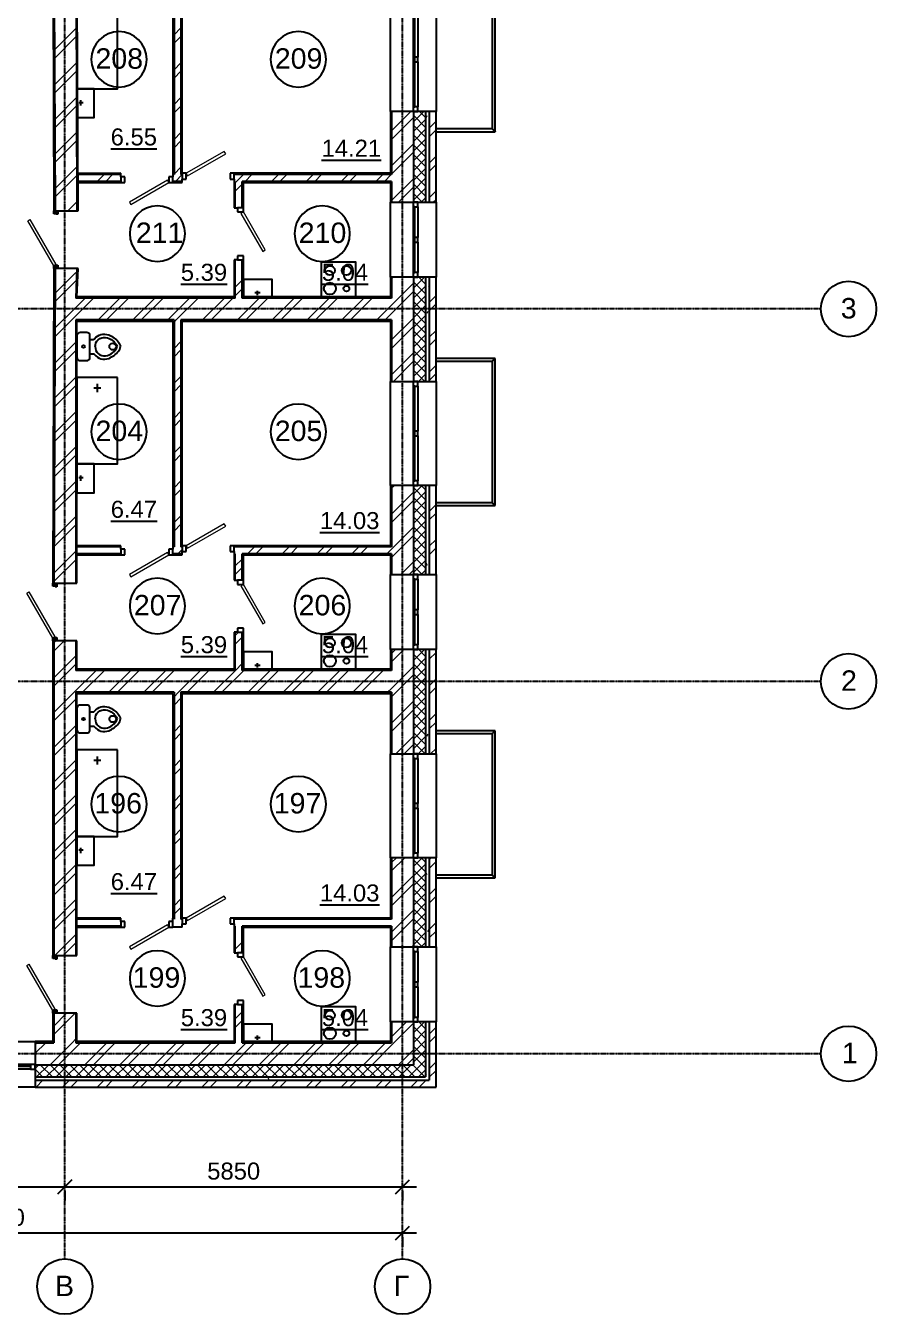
# Model space of a CAD drawing. Header units: millimetres. Extents: x -3463 to 813393, y -106315 to 159215.
# Drawn here: x 280755 to 295487, y 186 to 22504 of the extents above; entities that cross this region are included whole.
import ezdxf

# ---------------------------------------------------------------- set-up
doc = ezdxf.new("R2010")
doc.units = ezdxf.units.MM
doc.linetypes.add('Линия сетки', pattern=[22.225, 12.7, -3.175, 3.175, -3.175])
doc.layers.add('AXIS_', color=252, linetype='Continuous')
doc.layers.add('PLANS_', color=252, linetype='Continuous')
doc.styles.add('arial', font='arial.ttf')
doc.styles.add('Arial_1', font='arial.ttf', dxfattribs={"height": 295.05988})

# ---------------------------------------------------------------- blocks, each defined once
blk = doc.blocks.new('_Oblique')
at = {"color": 0, "linetype": 'ByBlock', "lineweight": -2}
blk.add_line((-0.5, -0.5), (0.5, 0.5), dxfattribs=at)
blk = doc.blocks.new('A$C3b8b2b00')
at = {"layer": 'AXIS_', "linetype": 'Линия сетки'}
for p, q in [((3170, -43892), (3170, 40959)), ((9020, -43892), (9020, 40959)), ((16266, -27439), (-12276, -27439)), ((16266, -33889), (-12276, -33889)), ((16266, -40339), (-12276, -40339))]:
    blk.add_line(p, q, dxfattribs=at)
at = {"layer": 'AXIS_'}
for p, q in [((400, -42644), (3410, -42644)), ((2930, -42644), (9260, -42644)), ((3170, -42715), (3170, -42884)), ((3170, -42715), (3170, -42884)), ((9020, -42715), (9020, -42884)), ((-5450, -43444), (9260, -43444)), ((9020, -43515), (9020, -43684))]:
    blk.add_line(p, q, dxfattribs=at)
for centre in [(16746, -27439), (16746, -33889), (16746, -40339), (3170, -44372), (9020, -44372)]:
    blk.add_circle(centre, 480, dxfattribs=at)
at = {"layer": 'PLANS_', "lineweight": 25}
for p, q in [((2960, -20029), (2980, -25739)), ((3400, -25739), (3380, -21149)), ((5042, -21149), (5042, -25149)), ((5202, -25089), (5202, -21149)), ((9600, -24019), (8810, -24019)), ((8810, -24019), (8810, -25089)), ((9600, -25589), (9600, -24019)), ((4142, -25089), (3397, -25090)), ((3397, -25090), (3397, -25250)), ((4142, -25149), (4142, -25089)), ((5202, -25249), (5202, -25189)), ((8810, -25089), (6102, -25089)), ((6102, -25189), (6102, -25689)), ((3397, -25250), (4142, -25249)), ((5042, -25249), (5202, -25249)), ((6262, -25249), (8810, -25249)), ((6262, -25689), (6262, -25249)), ((8810, -25249), (8810, -25589)), ((8810, -25589), (9600, -25589)), ((3050, -25739), (3400, -25739)), ((6102, -25689), (6162, -25689)), ((2980, -26739), (2960, -32189)), ((3400, -26739), (3050, -26739)), ((3380, -27229), (3400, -26739)), ((6102, -26589), (6102, -27229)), ((6162, -26589), (6102, -26589)), ((6262, -27229), (6262, -26589)), ((9600, -26889), (8810, -26889)), ((8810, -26889), (8810, -27229)), ((9600, -28694), (9600, -26889)), ((6102, -27229), (3380, -27229)), ((8810, -27229), (6262, -27229)), ((3380, -32189), (3380, -27649)), ((3380, -27649), (5042, -27649)), ((5042, -27649), (5042, -31539)), ((5202, -27649), (8810, -27649)), ((5202, -31539), (5202, -27649)), ((8810, -27649), (8810, -28694)), ((8810, -28694), (9600, -28694)), ((9600, -30494), (8810, -30494)), ((8810, -30494), (8810, -31539)), ((9600, -32039), (9600, -30494)), ((4142, -31539), (3397, -31540)), ((4142, -31599), (4142, -31539)), ((5042, -31539), (5042, -31539)), ((5042, -31539), (5042, -31599)), ((5202, -31699), (5202, -31639)), ((8810, -31539), (6102, -31539)), ((6102, -31639), (6102, -32139)), ((3397, -31700), (4142, -31699)), ((5042, -31699), (5202, -31699)), ((6262, -31699), (8810, -31699)), ((6262, -32139), (6262, -31699)), ((8810, -31699), (8810, -32039)), ((8810, -32039), (9600, -32039)), ((3030, -32189), (3380, -32189)), ((6102, -32139), (6162, -32139)), ((2960, -33189), (2960, -38639)), ((3380, -33189), (3030, -33189)), ((3380, -33679), (3380, -33189)), ((6102, -33039), (6102, -33679)), ((6162, -33039), (6102, -33039)), ((6262, -33679), (6262, -33039)), ((9600, -33339), (8810, -33339)), ((8810, -33339), (8810, -33679)), ((9600, -35144), (9600, -33339)), ((6102, -33679), (3380, -33679)), ((8810, -33679), (6262, -33679)), ((3380, -38639), (3380, -34099)), ((3380, -34099), (5042, -34099)), ((5042, -34099), (5042, -37989)), ((5202, -34099), (8810, -34099)), ((5202, -37989), (5202, -34099)), ((8810, -34099), (8810, -35144)), ((8810, -35144), (9600, -35144)), ((9600, -36944), (8810, -36944)), ((8810, -36944), (8810, -37989)), ((9600, -38489), (9600, -36944)), ((4142, -37989), (3380, -37990)), ((3380, -38150), (4142, -38149)), ((4142, -38049), (4142, -37989)), ((5202, -38149), (5202, -38089)), ((8810, -37989), (6102, -37989)), ((6102, -38089), (6102, -38589)), ((6262, -38149), (8810, -38149)), ((6262, -38589), (6262, -38149)), ((8810, -38149), (8810, -38489)), ((6102, -38589), (6162, -38589)), ((8810, -38489), (9600, -38489)), ((3030, -38639), (3380, -38639)), ((6102, -39489), (6102, -40129)), ((6162, -39489), (6102, -39489)), ((6262, -40129), (6262, -39489)), ((2960, -39639), (2960, -40129)), ((3380, -39639), (3030, -39639)), ((3380, -40129), (3380, -39639)), ((9600, -39789), (8810, -39789)), ((8810, -39789), (8810, -40129)), ((9600, -40919), (9600, -39789)), ((2960, -40129), (2655, -40129)), ((2655, -40129), (2655, -40919)), ((6102, -40129), (3380, -40129)), ((8810, -40129), (6262, -40129)), ((2655, -40919), (9600, -40919))]:
    blk.add_line(p, q, dxfattribs=at)
at = {"layer": 'PLANS_'}
for p, q in [((2980, -20029), (3000, -25739)), ((3360, -21129), (3380, -25739)), ((5062, -21129), (5062, -25109)), ((5182, -21129), (5182, -25109)), ((10575, -21870), (10575, -24320)), ((10625, -24370), (10625, -21820)), ((8810, -24019), (8810, -22219)), ((9205, -22299), (9205, -23939)), ((9235, -23939), (9235, -22299)), ((9285, -22299), (9285, -23079)), ((9600, -22219), (9600, -24019)), ((9205, -23079), (9205, -23159)), ((9285, -23079), (9205, -23079)), ((9205, -23159), (9285, -23159)), ((9285, -23159), (9285, -23079)), ((9285, -23159), (9285, -23939)), ((8830, -24019), (8830, -25109)), ((9205, -23939), (9235, -23939)), ((9205, -23939), (9205, -24019)), ((9285, -23939), (9205, -23939)), ((9205, -24019), (9285, -24019)), ((9210, -24019), (9210, -25589)), ((9285, -24019), (9285, -23939)), ((9420, -24019), (9420, -25589)), ((9480, -24019), (9480, -25589)), ((10575, -24320), (9600, -24320)), ((9600, -24370), (10625, -24370)), ((4142, -25109), (3397, -25110)), ((4212, -25149), (4142, -25149)), ((4142, -25149), (4142, -25249)), ((4212, -25249), (4212, -25149)), ((5042, -25149), (4972, -25149)), ((4972, -25149), (4972, -25249)), ((5062, -25109), (5042, -25109)), ((5042, -25249), (5042, -25149)), ((5202, -25109), (5182, -25109)), ((5272, -25089), (5202, -25089)), ((5202, -25089), (5202, -25189)), ((5202, -25189), (5272, -25189)), ((5272, -25189), (5272, -25089)), ((6032, -25089), (6032, -25189)), ((6102, -25089), (6032, -25089)), ((6032, -25189), (6102, -25189)), ((6102, -25189), (6102, -25089)), ((8830, -25109), (6102, -25109)), ((8810, -25109), (8810, -25089)), ((4142, -25229), (3397, -25230)), ((4142, -25249), (4212, -25249)), ((4972, -25249), (5042, -25249)), ((5202, -25229), (5042, -25229)), ((6122, -25229), (6102, -25229)), ((6122, -25689), (6122, -25229)), ((8830, -25229), (6242, -25229)), ((6242, -25689), (6242, -25229)), ((8810, -25249), (8810, -25229)), ((8830, -25229), (8830, -25589)), ((8810, -26889), (8810, -25589)), ((9205, -25589), (9205, -25669)), ((9285, -25589), (9205, -25589)), ((9285, -25669), (9285, -25589)), ((9600, -25589), (9600, -26889)), ((2980, -25739), (3050, -25739)), ((2980, -25759), (2980, -25739)), ((2980, -25759), (3050, -25759)), ((2980, -25789), (2980, -25759)), ((3050, -25759), (2980, -25759)), ((3020, -25789), (2980, -25789)), ((3020, -25799), (3020, -25789)), ((3050, -25799), (3020, -25799)), ((3050, -25739), (3050, -25759)), ((3050, -25759), (3050, -25799)), ((6262, -25689), (6162, -25689)), ((6162, -25689), (6162, -25759)), ((6162, -25759), (6262, -25759)), ((6262, -25759), (6262, -25689)), ((9205, -25669), (9205, -26809)), ((9235, -25669), (9205, -25669)), ((9205, -25669), (9285, -25669)), ((9235, -26809), (9235, -25669)), ((9285, -25669), (9285, -26199)), ((9205, -26199), (9205, -26279)), ((9285, -26199), (9205, -26199)), ((9205, -26279), (9285, -26279)), ((9285, -26279), (9285, -26199)), ((9285, -26279), (9285, -26809)), ((6262, -26519), (6162, -26519)), ((6162, -26519), (6162, -26589)), ((6262, -26589), (6262, -26519)), ((2980, -26689), (3020, -26689)), ((2980, -26719), (2980, -26689)), ((3050, -26719), (2980, -26719)), ((2980, -26719), (3050, -26719)), ((2980, -26739), (2980, -26719)), ((3000, -26739), (2980, -32189)), ((3050, -26739), (2980, -26739)), ((3020, -26679), (3050, -26679)), ((3020, -26689), (3020, -26679)), ((3050, -26679), (3050, -26719)), ((3050, -26719), (3050, -26739)), ((3380, -26739), (3360, -27249)), ((6122, -27249), (6122, -26589)), ((6162, -26589), (6262, -26589)), ((6242, -27249), (6242, -26589)), ((8830, -26889), (8830, -27249)), ((9205, -26809), (9235, -26809)), ((9205, -26809), (9205, -26889)), ((9285, -26809), (9205, -26809)), ((9205, -26889), (9285, -26889)), ((9210, -26889), (9210, -28694)), ((9285, -26889), (9285, -26809)), ((9420, -26889), (9420, -28694)), ((9480, -26889), (9480, -28694)), ((6122, -27249), (3360, -27249)), ((8830, -27249), (6242, -27249)), ((8810, -27249), (8810, -27229)), ((3360, -27629), (3360, -32189)), ((5062, -27629), (3360, -27629)), ((5062, -27629), (5062, -31559)), ((8830, -27629), (5182, -27629)), ((5182, -27629), (5182, -31559)), ((8810, -27649), (8810, -27629)), ((8830, -27629), (8830, -28694)), ((10625, -28295), (9600, -28295)), ((10625, -30845), (10625, -28295)), ((9600, -28345), (10575, -28345)), ((10575, -28345), (10575, -30795)), ((8810, -30494), (8810, -28694)), ((9205, -28694), (9205, -28774)), ((9285, -28694), (9205, -28694)), ((9205, -28774), (9205, -30414)), ((9235, -28774), (9205, -28774)), ((9205, -28774), (9285, -28774)), ((9235, -30414), (9235, -28774)), ((9285, -28774), (9285, -28694)), ((9285, -28774), (9285, -29554)), ((9600, -28694), (9600, -30494)), ((9205, -29554), (9205, -29634)), ((9285, -29554), (9205, -29554)), ((9205, -29634), (9285, -29634)), ((9285, -29634), (9285, -29554)), ((9285, -29634), (9285, -30414)), ((8830, -30494), (8830, -31559)), ((9205, -30414), (9235, -30414)), ((9205, -30414), (9205, -30494)), ((9285, -30414), (9205, -30414)), ((9205, -30494), (9285, -30494)), ((9210, -30494), (9210, -32039)), ((9285, -30494), (9285, -30414)), ((9420, -30494), (9420, -32039)), ((9480, -30494), (9480, -32039)), ((10575, -30795), (9600, -30795)), ((9600, -30845), (10625, -30845)), ((4142, -31559), (3397, -31560)), ((4142, -31679), (3397, -31680)), ((4212, -31599), (4142, -31599)), ((4142, -31599), (4142, -31699)), ((4212, -31699), (4212, -31599)), ((5042, -31599), (4972, -31599)), ((4972, -31599), (4972, -31699)), ((5062, -31559), (5042, -31559)), ((5042, -31699), (5042, -31599)), ((5202, -31679), (5042, -31679)), ((5202, -31559), (5182, -31559)), ((5272, -31539), (5202, -31539)), ((5202, -31539), (5202, -31639)), ((5202, -31639), (5272, -31639)), ((5272, -31639), (5272, -31539)), ((6032, -31539), (6032, -31639)), ((6102, -31539), (6032, -31539)), ((6032, -31639), (6102, -31639)), ((6102, -31639), (6102, -31539)), ((8830, -31559), (6102, -31559)), ((6122, -31679), (6102, -31679)), ((6122, -32139), (6122, -31679)), ((8830, -31679), (6242, -31679)), ((6242, -32139), (6242, -31679)), ((8810, -31559), (8810, -31539)), ((8810, -31699), (8810, -31679)), ((8830, -31679), (8830, -32039)), ((4142, -31699), (4212, -31699)), ((4972, -31699), (5042, -31699)), ((8810, -33339), (8810, -32039)), ((9205, -32039), (9205, -32119)), ((9285, -32039), (9205, -32039)), ((9205, -32119), (9205, -33259)), ((9235, -32119), (9205, -32119)), ((9205, -32119), (9285, -32119)), ((9235, -33259), (9235, -32119)), ((9285, -32119), (9285, -32039)), ((9285, -32119), (9285, -32649)), ((9600, -32039), (9600, -33339)), ((2960, -32189), (3030, -32189)), ((2960, -32209), (2960, -32189)), ((2960, -32209), (3030, -32209)), ((2960, -32239), (2960, -32209)), ((3030, -32209), (2960, -32209)), ((3000, -32239), (2960, -32239)), ((3000, -32249), (3000, -32239)), ((3030, -32249), (3000, -32249)), ((3030, -32189), (3030, -32209)), ((3030, -32209), (3030, -32249)), ((6262, -32139), (6162, -32139)), ((6162, -32139), (6162, -32209)), ((6162, -32209), (6262, -32209)), ((6262, -32209), (6262, -32139)), ((9205, -32649), (9205, -32729)), ((9285, -32649), (9205, -32649)), ((9205, -32729), (9285, -32729)), ((9285, -32729), (9285, -32649)), ((9285, -32729), (9285, -33259)), ((6262, -32969), (6162, -32969)), ((6162, -32969), (6162, -33039)), ((6262, -33039), (6262, -32969)), ((2960, -33139), (3000, -33139)), ((2960, -33169), (2960, -33139)), ((3030, -33169), (2960, -33169)), ((2960, -33169), (3030, -33169)), ((2960, -33189), (2960, -33169)), ((3030, -33189), (2960, -33189)), ((2980, -33189), (2980, -38639)), ((3000, -33129), (3030, -33129)), ((3000, -33139), (3000, -33129)), ((3030, -33129), (3030, -33169)), ((3030, -33169), (3030, -33189)), ((3360, -33189), (3360, -33699)), ((6122, -33699), (6122, -33039)), ((6162, -33039), (6262, -33039)), ((6242, -33699), (6242, -33039)), ((8830, -33339), (8830, -33699)), ((9205, -33259), (9235, -33259)), ((9205, -33259), (9205, -33339)), ((9285, -33259), (9205, -33259)), ((9205, -33339), (9285, -33339)), ((9210, -33339), (9210, -35144)), ((9285, -33339), (9285, -33259)), ((9420, -33339), (9420, -35144)), ((9480, -33339), (9480, -35144)), ((6122, -33699), (3360, -33699)), ((8830, -33699), (6242, -33699)), ((8810, -33699), (8810, -33679)), ((3360, -34079), (3360, -38639)), ((5062, -34079), (3360, -34079)), ((5062, -34079), (5062, -38009)), ((8830, -34079), (5182, -34079)), ((5182, -34079), (5182, -38009)), ((8810, -34099), (8810, -34079)), ((8830, -34079), (8830, -35144)), ((10625, -34745), (9600, -34745)), ((9600, -34795), (10575, -34795)), ((10575, -34795), (10575, -37245)), ((10625, -37295), (10625, -34745)), ((8810, -36944), (8810, -35144)), ((9205, -35144), (9205, -35224)), ((9285, -35144), (9205, -35144)), ((9205, -35224), (9205, -36864)), ((9235, -35224), (9205, -35224)), ((9205, -35224), (9285, -35224)), ((9235, -36864), (9235, -35224)), ((9285, -35224), (9285, -35144)), ((9285, -35224), (9285, -36004)), ((9600, -35144), (9600, -36944)), ((9205, -36004), (9205, -36084)), ((9285, -36004), (9205, -36004)), ((9205, -36084), (9285, -36084)), ((9285, -36084), (9285, -36004)), ((9285, -36084), (9285, -36864)), ((8830, -36944), (8830, -38009)), ((9205, -36864), (9235, -36864)), ((9205, -36864), (9205, -36944)), ((9285, -36864), (9205, -36864)), ((9205, -36944), (9285, -36944)), ((9210, -36944), (9210, -38489)), ((9285, -36944), (9285, -36864)), ((9420, -36944), (9420, -38489)), ((9480, -36944), (9480, -38489)), ((10575, -37245), (9600, -37245)), ((9600, -37295), (10625, -37295)), ((4142, -38009), (3380, -38010)), ((4142, -38129), (3380, -38130)), ((4212, -38049), (4142, -38049)), ((4142, -38049), (4142, -38149)), ((4142, -38149), (4212, -38149)), ((4212, -38149), (4212, -38049)), ((5042, -38049), (4972, -38049)), ((4972, -38049), (4972, -38149)), ((4972, -38149), (5042, -38149)), ((5042, -38149), (5042, -38049)), ((5202, -38009), (5182, -38009)), ((5272, -37989), (5202, -37989)), ((5202, -37989), (5202, -38089)), ((5202, -38089), (5272, -38089)), ((5272, -38089), (5272, -37989)), ((6032, -37989), (6032, -38089)), ((6102, -37989), (6032, -37989)), ((6032, -38089), (6102, -38089)), ((6102, -38089), (6102, -37989)), ((8830, -38009), (6102, -38009)), ((6122, -38129), (6102, -38129)), ((6122, -38589), (6122, -38129)), ((8830, -38129), (6242, -38129)), ((6242, -38589), (6242, -38129)), ((8810, -38009), (8810, -37989)), ((8810, -38149), (8810, -38129)), ((8830, -38129), (8830, -38489)), ((6262, -38589), (6162, -38589)), ((6162, -38589), (6162, -38659)), ((6262, -38659), (6262, -38589)), ((8810, -39789), (8810, -38489)), ((9205, -38489), (9205, -38569)), ((9285, -38489), (9205, -38489)), ((9205, -38569), (9205, -39709)), ((9235, -38569), (9205, -38569)), ((9205, -38569), (9285, -38569)), ((9235, -39709), (9235, -38569)), ((9285, -38569), (9285, -38489)), ((9285, -38569), (9285, -39099)), ((9600, -38489), (9600, -39789)), ((2960, -38639), (3030, -38639)), ((2960, -38659), (2960, -38639)), ((2960, -38659), (3030, -38659)), ((2960, -38689), (2960, -38659)), ((3030, -38659), (2960, -38659)), ((3000, -38689), (2960, -38689)), ((3000, -38699), (3000, -38689)), ((3030, -38699), (3000, -38699)), ((3030, -38639), (3030, -38659)), ((3030, -38659), (3030, -38699)), ((6162, -38659), (6262, -38659)), ((9205, -39099), (9205, -39179)), ((9285, -39099), (9205, -39099)), ((9205, -39179), (9285, -39179)), ((9285, -39179), (9285, -39099)), ((9285, -39179), (9285, -39709)), ((6122, -40149), (6122, -39489)), ((6262, -39419), (6162, -39419)), ((6162, -39419), (6162, -39489)), ((6162, -39489), (6262, -39489)), ((6242, -40149), (6242, -39489)), ((6262, -39489), (6262, -39419)), ((2960, -39589), (3000, -39589)), ((2960, -39619), (2960, -39589)), ((3030, -39619), (2960, -39619)), ((2960, -39619), (3030, -39619)), ((2960, -39639), (2960, -39619)), ((3030, -39639), (2960, -39639)), ((2980, -39639), (2980, -40149)), ((3000, -39579), (3030, -39579)), ((3000, -39589), (3000, -39579)), ((3030, -39579), (3030, -39619)), ((3030, -39619), (3030, -39639)), ((3360, -39639), (3360, -40149)), ((9205, -39709), (9235, -39709)), ((9205, -39709), (9205, -39789)), ((9285, -39709), (9205, -39709)), ((9285, -39789), (9285, -39709)), ((8830, -39789), (8830, -40149)), ((9205, -39789), (9285, -39789)), ((9210, -39789), (9210, -40529)), ((9420, -39789), (9420, -40739)), ((9480, -39789), (9480, -40799)), ((1155, -40129), (2655, -40129)), ((2655, -40149), (2980, -40149)), ((2960, -40129), (2980, -40129)), ((3360, -40129), (3380, -40129)), ((3360, -40149), (6122, -40149)), ((6102, -40129), (6122, -40129)), ((6242, -40129), (6262, -40129)), ((6242, -40149), (8830, -40149)), ((2575, -40524), (1235, -40524)), ((1235, -40554), (2575, -40554)), ((2575, -40604), (1945, -40604)), ((2575, -40554), (2575, -40524)), ((2655, -40524), (2575, -40524)), ((2575, -40524), (2575, -40604)), ((2575, -40604), (2655, -40604)), ((2655, -40604), (2655, -40524)), ((2655, -40529), (9210, -40529)), ((2655, -40739), (9420, -40739)), ((2655, -40799), (9480, -40799)), ((2655, -40919), (1155, -40919))]:
    blk.add_line(p, q, dxfattribs=at)
at = {"layer": 'PLANS_', "linetype": 'Continuous', "lineweight": 9}
for p, q in [((2990, -22953), (3373, -22570)), ((2991, -23099), (3374, -22715)), ((5062, -22691), (5182, -22571)), ((5062, -22837), (5182, -22717)), ((2992, -23554), (3377, -23170)), ((5062, -23295), (5182, -23175)), ((2993, -23700), (3377, -23316)), ((5062, -23441), (5182, -23321)), ((2994, -24156), (3380, -23770)), ((5062, -23898), (5182, -23778)), ((2995, -24301), (3380, -23916)), ((5062, -24044), (5182, -23924)), ((8830, -24355), (9166, -24019)), ((9210, -24026), (9217, -24019)), ((9210, -24196), (9387, -24019)), ((9420, -24294), (9210, -24084)), ((9420, -24124), (9315, -24019)), ((9443, -24096), (9423, -24131)), ((8830, -24501), (9210, -24121)), ((9210, -24366), (9420, -24156)), ((9420, -24464), (9210, -24254)), ((9210, -24536), (9420, -24326)), ((9480, -24308), (9600, -24188)), ((2997, -24757), (3383, -24371)), ((2997, -24903), (3384, -24516)), ((5062, -24502), (5182, -24382)), ((5062, -24648), (5182, -24528)), ((9420, -24633), (9210, -24423)), ((9210, -24705), (9420, -24495)), ((9480, -24455), (9600, -24335)), ((8830, -24958), (9210, -24578)), ((8830, -25105), (9210, -24725)), ((9420, -24803), (9210, -24593)), ((9210, -24875), (9420, -24665)), ((9420, -24973), (9210, -24763)), ((2999, -25358), (3386, -24971)), ((5062, -25105), (5182, -24985)), ((9210, -25045), (9420, -24835)), ((9420, -25142), (9210, -24932)), ((9480, -24912), (9600, -24792)), ((9480, -25058), (9600, -24938)), ((2999, -25504), (3387, -25117)), ((3380, -25123), (3394, -25109)), ((3731, -25229), (3851, -25109)), ((3878, -25229), (3998, -25109)), ((5042, -25125), (5058, -25109)), ((5085, -25229), (5202, -25111)), ((6145, -25229), (6265, -25109)), ((6292, -25229), (6412, -25109)), ((6749, -25229), (6869, -25109)), ((6895, -25229), (7015, -25109)), ((7352, -25229), (7472, -25109)), ((7498, -25229), (7618, -25109)), ((7956, -25229), (8076, -25109)), ((8102, -25229), (8222, -25109)), ((8559, -25229), (8679, -25109)), ((8705, -25229), (8825, -25109)), ((8830, -25562), (9210, -25182)), ((9210, -25214), (9420, -25004)), ((9420, -25312), (9210, -25102)), ((9210, -25384), (9420, -25174)), ((6122, -25252), (6145, -25229)), ((6122, -25398), (6242, -25278)), ((8949, -25589), (9210, -25328)), ((9420, -25482), (9210, -25272)), ((9210, -25554), (9420, -25344)), ((9358, -25589), (9210, -25441)), ((9480, -25515), (9600, -25395)), ((3221, -25739), (3389, -25571)), ((9344, -25589), (9420, -25514)), ((9552, -25589), (9600, -25542)), ((3368, -25739), (3390, -25717)), ((6122, -26605), (6138, -26589)), ((2980, -27188), (3360, -26808)), ((2980, -27334), (3360, -26954)), ((6122, -27062), (6242, -26942)), ((8830, -26915), (8856, -26889)), ((8830, -27372), (9210, -26992)), ((9210, -26911), (9232, -26889)), ((9210, -27081), (9402, -26889)), ((9420, -27179), (9210, -26969)), ((9420, -27009), (9300, -26889)), ((6122, -27209), (6242, -27089)), ((8830, -27519), (9210, -27139)), ((9210, -27251), (9420, -27041)), ((9420, -27349), (9210, -27139)), ((9210, -27421), (9420, -27211)), ((9480, -27055), (9472, -27041)), ((9480, -27326), (9600, -27206)), ((2980, -27791), (3360, -27411)), ((3360, -27411), (3522, -27249)), ((3360, -27557), (3668, -27249)), ((3745, -27629), (4125, -27249)), ((3892, -27629), (4272, -27249)), ((4349, -27629), (4729, -27249)), ((4495, -27629), (4875, -27249)), ((4952, -27629), (5332, -27249)), ((5098, -27629), (5478, -27249)), ((5556, -27629), (5936, -27249)), ((5702, -27629), (6082, -27249)), ((6159, -27629), (6539, -27249)), ((6305, -27629), (6685, -27249)), ((6763, -27629), (7143, -27249)), ((6909, -27629), (7289, -27249)), ((7366, -27629), (7746, -27249)), ((7512, -27629), (7892, -27249)), ((7970, -27629), (8350, -27249)), ((8116, -27629), (8496, -27249)), ((8573, -27629), (8830, -27372)), ((9420, -27518), (9210, -27308)), ((9210, -27590), (9420, -27380)), ((9480, -27472), (9600, -27352)), ((2980, -27937), (3360, -27557)), ((5062, -27665), (5098, -27629)), ((8719, -27629), (8830, -27519)), ((8830, -27976), (9210, -27596)), ((9420, -27688), (9210, -27478)), ((9210, -27760), (9420, -27550)), ((9420, -27858), (9210, -27648)), ((9458, -27484), (9438, -27519)), ((8830, -28122), (9210, -27742)), ((9210, -27930), (9420, -27720)), ((9420, -28027), (9210, -27817)), ((9210, -28099), (9420, -27889)), ((9480, -27929), (9600, -27809)), ((2980, -28394), (3360, -28014)), ((5062, -28122), (5182, -28002)), ((9420, -28197), (9210, -27987)), ((9210, -28269), (9420, -28059)), ((9480, -28075), (9600, -27955)), ((2980, -28541), (3360, -28161)), ((5062, -28269), (5182, -28149)), ((8830, -28579), (9210, -28199)), ((9420, -28367), (9210, -28157)), ((9210, -28439), (9420, -28229)), ((9420, -28536), (9210, -28326)), ((8861, -28694), (9210, -28345)), ((9210, -28609), (9420, -28399)), ((9408, -28694), (9210, -28496)), ((9480, -28533), (9600, -28413)), ((9480, -28679), (9600, -28559)), ((2980, -28998), (3360, -28618)), ((2980, -29144), (3360, -28764)), ((5062, -28726), (5182, -28606)), ((5062, -28872), (5182, -28752)), ((8830, -28572), (8828, -28575)), ((9238, -28694), (9210, -28666)), ((9294, -28694), (9420, -28568)), ((2980, -29601), (3360, -29221)), ((5062, -29329), (5182, -29209)), ((2980, -29748), (3360, -29368)), ((5062, -29476), (5182, -29356)), ((2980, -30205), (3360, -29825)), ((5062, -29933), (5182, -29813)), ((2980, -30351), (3360, -29971)), ((5062, -30079), (5182, -29959)), ((2980, -30808), (3360, -30428)), ((2980, -30955), (3360, -30575)), ((5062, -30536), (5182, -30416)), ((5062, -30683), (5182, -30563)), ((8830, -30536), (8872, -30494)), ((9210, -30645), (9361, -30494)), ((9420, -30743), (9210, -30533)), ((9420, -30573), (9341, -30494)), ((8830, -30806), (8823, -30795)), ((8830, -30993), (9210, -30613)), ((8830, -31139), (9210, -30759)), ((9210, -30815), (9420, -30605)), ((9420, -30912), (9210, -30702)), ((9210, -30984), (9420, -30774)), ((5062, -31140), (5182, -31020)), ((9420, -31082), (9210, -30872)), ((9210, -31154), (9420, -30944)), ((9480, -30947), (9600, -30827)), ((9480, -31093), (9600, -30973)), ((2980, -31412), (3360, -31032)), ((2980, -31558), (3360, -31178)), ((5062, -31286), (5182, -31166)), ((8830, -31597), (9210, -31217)), ((9420, -31252), (9210, -31042)), ((9210, -31324), (9420, -31114)), ((9420, -31421), (9210, -31211)), ((8830, -31743), (9210, -31363)), ((9210, -31494), (9420, -31284)), ((9420, -31591), (9210, -31381)), ((9210, -31663), (9420, -31453)), ((9480, -31550), (9600, -31430)), ((2980, -32015), (3360, -31635)), ((5127, -31679), (5202, -31603)), ((6333, -31679), (6453, -31559)), ((6480, -31679), (6600, -31559)), ((6937, -31679), (7057, -31559)), ((7083, -31679), (7203, -31559)), ((7540, -31679), (7660, -31559)), ((7687, -31679), (7807, -31559)), ((8144, -31679), (8264, -31559)), ((8290, -31679), (8410, -31559)), ((8747, -31679), (8830, -31597)), ((9420, -31761), (9210, -31551)), ((9210, -31833), (9420, -31623)), ((9480, -31696), (9600, -31576)), ((2980, -32162), (3360, -31782)), ((6122, -31890), (6242, -31770)), ((8991, -32039), (9210, -31820)), ((9420, -31931), (9210, -31721)), ((9210, -32003), (9420, -31793)), ((9359, -32039), (9210, -31890)), ((9453, -31885), (9433, -31850)), ((6122, -32036), (6242, -31916)), ((9137, -32039), (9210, -31966)), ((9343, -32039), (9420, -31962)), ((9594, -32039), (9600, -32033)), ((2980, -33222), (3013, -33189)), ((2980, -33369), (3159, -33189)), ((6122, -33097), (6180, -33039)), ((6122, -33243), (6242, -33123)), ((2980, -33826), (3360, -33446)), ((8830, -33407), (8898, -33339)), ((8830, -33553), (9044, -33339)), ((9210, -33360), (9231, -33339)), ((9210, -33530), (9401, -33339)), ((9420, -33628), (9210, -33418)), ((9420, -33458), (9301, -33339)), ((9480, -33360), (9501, -33339)), ((9480, -33507), (9600, -33387)), ((2980, -33972), (3360, -33592)), ((3360, -34049), (3710, -33699)), ((3476, -34079), (3856, -33699)), ((3933, -34079), (4313, -33699)), ((4080, -34079), (4460, -33699)), ((4537, -34079), (4917, -33699)), ((4683, -34079), (5063, -33699)), ((5140, -34079), (5520, -33699)), ((5287, -34079), (5667, -33699)), ((5744, -34079), (6124, -33699)), ((5890, -34079), (6270, -33699)), ((6124, -33699), (6242, -33581)), ((6347, -34079), (6727, -33699)), ((6494, -34079), (6874, -33699)), ((6951, -34079), (7331, -33699)), ((7097, -34079), (7477, -33699)), ((7554, -34079), (7934, -33699)), ((7701, -34079), (8081, -33699)), ((8158, -34079), (8538, -33699)), ((8304, -34079), (8684, -33699)), ((8830, -34010), (9210, -33630)), ((9210, -33700), (9420, -33490)), ((9420, -33797), (9210, -33587)), ((9210, -33869), (9420, -33659)), ((8830, -34157), (9210, -33777)), ((9420, -33967), (9210, -33757)), ((9210, -34039), (9420, -33829)), ((9480, -33964), (9600, -33844)), ((2980, -34429), (3360, -34049)), ((5062, -34157), (5140, -34079)), ((8761, -34079), (8830, -34010)), ((9420, -34137), (9210, -33927)), ((9210, -34209), (9420, -33999)), ((9420, -34306), (9210, -34096)), ((9480, -34110), (9600, -33990)), ((2980, -34575), (3360, -34195)), ((5062, -34303), (5182, -34183)), ((8830, -34614), (9210, -34234)), ((9210, -34379), (9420, -34169)), ((9420, -34476), (9210, -34266)), ((9210, -34548), (9420, -34338)), ((8822, -34437), (8810, -34459)), ((8830, -34760), (9210, -34380)), ((9420, -34646), (9210, -34436)), ((9210, -34718), (9420, -34508)), ((9480, -34567), (9600, -34447)), ((2980, -35033), (3360, -34653)), ((2980, -35179), (3360, -34799)), ((5062, -34761), (5182, -34641)), ((5062, -34907), (5182, -34787)), ((9420, -34816), (9210, -34606)), ((9210, -34888), (9420, -34678)), ((9420, -34985), (9210, -34775)), ((9456, -34803), (9436, -34838)), ((9480, -34714), (9600, -34594)), ((8903, -35144), (9210, -34837)), ((9049, -35144), (9210, -34984)), ((9210, -35057), (9420, -34847)), ((9409, -35144), (9210, -34945)), ((9293, -35144), (9420, -35017)), ((2980, -35636), (3360, -35256)), ((5062, -35364), (5182, -35244)), ((9239, -35144), (9210, -35115)), ((9507, -35144), (9600, -35051)), ((2980, -35782), (3360, -35402)), ((5062, -35510), (5182, -35390)), ((2980, -36240), (3360, -35860)), ((5062, -35968), (5182, -35848)), ((2980, -36386), (3360, -36006)), ((5062, -36114), (5182, -35994)), ((2980, -36843), (3360, -36463)), ((5062, -36571), (5182, -36451)), ((5062, -36717), (5182, -36597)), ((2980, -36989), (3360, -36609)), ((8830, -37028), (8914, -36944)), ((8830, -37174), (9060, -36944)), ((9210, -37094), (9360, -36944)), ((9420, -37191), (9210, -36981)), ((9420, -37022), (9342, -36944)), ((9480, -36981), (9517, -36944)), ((9480, -37128), (9600, -37008)), ((2980, -37447), (3360, -37067)), ((2980, -37593), (3360, -37213)), ((5062, -37174), (5182, -37054)), ((5062, -37321), (5182, -37201)), ((8830, -37631), (9210, -37251)), ((9210, -37263), (9420, -37053)), ((9420, -37361), (9210, -37151)), ((9210, -37433), (9420, -37223)), ((9447, -37239), (9427, -37204)), ((8830, -37778), (9210, -37398)), ((9420, -37531), (9210, -37321)), ((9210, -37603), (9420, -37393)), ((9420, -37701), (9210, -37491)), ((9480, -37585), (9600, -37465)), ((2980, -38050), (3360, -37670)), ((5062, -37778), (5182, -37658)), ((8813, -37604), (8810, -37599)), ((9210, -37773), (9420, -37563)), ((9420, -37870), (9210, -37660)), ((9480, -37731), (9600, -37611)), ((2980, -38196), (3360, -37816)), ((5062, -37924), (5182, -37804)), ((8830, -38235), (9210, -37855)), ((9210, -37942), (9420, -37732)), ((9420, -38040), (9210, -37830)), ((9210, -38112), (9420, -37902)), ((8830, -38381), (9210, -38001)), ((9420, -38210), (9210, -38000)), ((9210, -38282), (9420, -38072)), ((9480, -38188), (9600, -38068)), ((2994, -38639), (3360, -38273)), ((9420, -38379), (9210, -38169)), ((9210, -38451), (9420, -38241)), ((9360, -38489), (9210, -38339)), ((9471, -38191), (9451, -38226)), ((9480, -38334), (9600, -38214)), ((3141, -38639), (3360, -38420)), ((6122, -38528), (6242, -38408)), ((6208, -38589), (6242, -38555)), ((9179, -38489), (9210, -38458)), ((9342, -38489), (9420, -38411)), ((2980, -39860), (3201, -39639)), ((2980, -40007), (3348, -39639)), ((6122, -39735), (6242, -39615)), ((6122, -39882), (6242, -39762)), ((8830, -40045), (9086, -39789)), ((8830, -40191), (9210, -39811)), ((9210, -39809), (9230, -39789)), ((9210, -39979), (9400, -39789)), ((9420, -40076), (9210, -39866)), ((9210, -40148), (9420, -39938)), ((9420, -39907), (9302, -39789)), ((9480, -39999), (9600, -39879)), ((2655, -40185), (2691, -40149)), ((2655, -40332), (2838, -40149)), ((2915, -40529), (3295, -40149)), ((2957, -40141), (2950, -40129)), ((3061, -40529), (3441, -40149)), ((3295, -40149), (3360, -40084)), ((3518, -40529), (3898, -40149)), ((3664, -40529), (4044, -40149)), ((4122, -40529), (4502, -40149)), ((4268, -40529), (4648, -40149)), ((4725, -40529), (5105, -40149)), ((4871, -40529), (5251, -40149)), ((5329, -40529), (5709, -40149)), ((5475, -40529), (5855, -40149)), ((5530, -40139), (5525, -40149)), ((5932, -40529), (6312, -40149)), ((6078, -40529), (6458, -40149)), ((6536, -40529), (6916, -40149)), ((6682, -40529), (7062, -40149)), ((7139, -40529), (7519, -40149)), ((7285, -40529), (7665, -40149)), ((7743, -40529), (8123, -40149)), ((7889, -40529), (8269, -40149)), ((8346, -40529), (8726, -40149)), ((9420, -40246), (9210, -40036)), ((9210, -40318), (9420, -40108)), ((9480, -40145), (9600, -40025)), ((8492, -40529), (8830, -40191)), ((8949, -40529), (9210, -40269)), ((9420, -40416), (9210, -40206)), ((9210, -40488), (9420, -40278)), ((9420, -40586), (9210, -40376)), ((2655, -40594), (2720, -40529)), ((2785, -40739), (2655, -40609)), ((2680, -40739), (2890, -40529)), ((2955, -40739), (2745, -40529)), ((2849, -40739), (3059, -40529)), ((3125, -40739), (2915, -40529)), ((3019, -40739), (3229, -40529)), ((3294, -40739), (3084, -40529)), ((3189, -40739), (3399, -40529)), ((3464, -40739), (3254, -40529)), ((3358, -40739), (3568, -40529)), ((3634, -40739), (3424, -40529)), ((3528, -40739), (3738, -40529)), ((3804, -40739), (3594, -40529)), ((3698, -40739), (3908, -40529)), ((3973, -40739), (3763, -40529)), ((3868, -40739), (4078, -40529)), ((4143, -40739), (3933, -40529)), ((4037, -40739), (4247, -40529)), ((4313, -40739), (4103, -40529)), ((4207, -40739), (4417, -40529)), ((4482, -40739), (4272, -40529)), ((4377, -40739), (4587, -40529)), ((4652, -40739), (4442, -40529)), ((4546, -40739), (4756, -40529)), ((4822, -40739), (4612, -40529)), ((4716, -40739), (4926, -40529)), ((4991, -40739), (4781, -40529)), ((4886, -40739), (5096, -40529)), ((5161, -40739), (4951, -40529)), ((5056, -40739), (5266, -40529)), ((5331, -40739), (5121, -40529)), ((5225, -40739), (5435, -40529)), ((5501, -40739), (5291, -40529)), ((5395, -40739), (5605, -40529)), ((5670, -40739), (5460, -40529)), ((5565, -40739), (5775, -40529)), ((5840, -40739), (5630, -40529)), ((5734, -40739), (5944, -40529)), ((6010, -40739), (5800, -40529)), ((5904, -40739), (6114, -40529)), ((6179, -40739), (5969, -40529)), ((6074, -40739), (6284, -40529)), ((6349, -40739), (6139, -40529)), ((6243, -40739), (6453, -40529)), ((6519, -40739), (6309, -40529)), ((6413, -40739), (6623, -40529)), ((6689, -40739), (6479, -40529)), ((6583, -40739), (6793, -40529)), ((6858, -40739), (6648, -40529)), ((6753, -40739), (6963, -40529)), ((7028, -40739), (6818, -40529)), ((6922, -40739), (7132, -40529)), ((7198, -40739), (6988, -40529)), ((7092, -40739), (7302, -40529)), ((7367, -40739), (7157, -40529)), ((7262, -40739), (7472, -40529)), ((7537, -40739), (7327, -40529)), ((7431, -40739), (7641, -40529)), ((7707, -40739), (7497, -40529)), ((7601, -40739), (7811, -40529)), ((7876, -40739), (7666, -40529)), ((7771, -40739), (7981, -40529)), ((8046, -40739), (7836, -40529)), ((7940, -40739), (8150, -40529)), ((8216, -40739), (8006, -40529)), ((8110, -40739), (8320, -40529)), ((8386, -40739), (8176, -40529)), ((8280, -40739), (8490, -40529)), ((8555, -40739), (8345, -40529)), ((8450, -40739), (8660, -40529)), ((8725, -40739), (8515, -40529)), ((8619, -40739), (8829, -40529)), ((8895, -40739), (8685, -40529)), ((8789, -40739), (8999, -40529)), ((9064, -40739), (8854, -40529)), ((8959, -40739), (9169, -40529)), ((9210, -40715), (9024, -40529)), ((9096, -40529), (9210, -40415)), ((9210, -40545), (9194, -40529)), ((9210, -40658), (9420, -40448)), ((9404, -40739), (9210, -40545)), ((9298, -40739), (9420, -40617)), ((9480, -40602), (9600, -40482)), ((2671, -40919), (2791, -40799)), ((3128, -40919), (3248, -40799)), ((3274, -40919), (3394, -40799)), ((3732, -40919), (3852, -40799)), ((3878, -40919), (3998, -40799)), ((4335, -40919), (4455, -40799)), ((4481, -40919), (4601, -40799)), ((4939, -40919), (5059, -40799)), ((5085, -40919), (5205, -40799)), ((5542, -40919), (5662, -40799)), ((5688, -40919), (5808, -40799)), ((6029, -40739), (6022, -40751)), ((6146, -40919), (6266, -40799)), ((6292, -40919), (6412, -40799)), ((6710, -40790), (6690, -40755)), ((6749, -40919), (6869, -40799)), ((6895, -40919), (7015, -40799)), ((7353, -40919), (7473, -40799)), ((7499, -40919), (7619, -40799)), ((7956, -40919), (8076, -40799)), ((8102, -40919), (8222, -40799)), ((8559, -40919), (8679, -40799)), ((8706, -40919), (8826, -40799)), ((9096, -40790), (9091, -40799)), ((9128, -40739), (9210, -40658)), ((9163, -40919), (9283, -40799)), ((9234, -40739), (9210, -40715)), ((9220, -40748), (9215, -40739)), ((9309, -40919), (9429, -40799)), ((9430, -40701), (9420, -40718)), ((9480, -40748), (9600, -40628))]:
    blk.add_line(p, q, dxfattribs=at)
at = {"layer": 'PLANS_', "lineweight": -3}
for p, q in [((3485, -23866), (3411, -23866)), ((3447, -23915), (3447, -23822)), ((6554, -27162), (6461, -27162)), ((6504, -27124), (6504, -27198)), ((7762, -27086), (7762, -27086)), ((3733, -28879), (3733, -28738)), ((3793, -28809), (3672, -28809)), ((3447, -30415), (3447, -30322)), ((3485, -30366), (3411, -30366)), ((6554, -33612), (6461, -33612)), ((6504, -33574), (6504, -33648)), ((7762, -33536), (7762, -33536)), ((3793, -35259), (3672, -35259)), ((3733, -35329), (3733, -35188)), ((3485, -36816), (3411, -36816)), ((3447, -36865), (3447, -36772)), ((5042, -38149), (5042, -37989)), ((5202, -38149), (5042, -38149)), ((6554, -40062), (6461, -40062)), ((6504, -40024), (6504, -40098)), ((7762, -39986), (7762, -39986))]:
    blk.add_line(p, q, dxfattribs=at)
at = {"layer": 'PLANS_', "lineweight": 13}
for p, q in [((5931, -24709), (5272, -25089)), ((5297, -25132), (5956, -24752)), ((5956, -24752), (5931, -24709)), ((4947, -25206), (4289, -25586)), ((4972, -25249), (4947, -25206)), ((5272, -25089), (5297, -25132)), ((4314, -25629), (4972, -25249)), ((4289, -25586), (4314, -25629)), ((6262, -25759), (6219, -25784)), ((6219, -25784), (6599, -26442)), ((6642, -26417), (6262, -25759)), ((2530, -25910), (2565, -25890)), ((2980, -26689), (2530, -25910)), ((2565, -25890), (3015, -26669)), ((6599, -26442), (6642, -26417)), ((3015, -26669), (2980, -26689)), ((5931, -31159), (5272, -31539)), ((5297, -31582), (5956, -31202)), ((5956, -31202), (5931, -31159)), ((4947, -31656), (4289, -32036)), ((4972, -31699), (4947, -31656)), ((5272, -31539), (5297, -31582)), ((4314, -32079), (4972, -31699)), ((4289, -32036), (4314, -32079)), ((2510, -32360), (2545, -32340)), ((2960, -33139), (2510, -32360)), ((2545, -32340), (2995, -33119)), ((6262, -32209), (6219, -32234)), ((6219, -32234), (6599, -32892)), ((6642, -32867), (6262, -32209)), ((6599, -32892), (6642, -32867)), ((2995, -33119), (2960, -33139)), ((5931, -37609), (5272, -37989)), ((5297, -38032), (5956, -37652)), ((5956, -37652), (5931, -37609)), ((4947, -38106), (4289, -38486)), ((4314, -38529), (4972, -38149)), ((4972, -38149), (4947, -38106)), ((5272, -37989), (5297, -38032)), ((4289, -38486), (4314, -38529)), ((2510, -38810), (2545, -38790)), ((2960, -39589), (2510, -38810)), ((2545, -38790), (2995, -39569)), ((6262, -38659), (6219, -38684)), ((6219, -38684), (6599, -39342)), ((6642, -39317), (6262, -38659)), ((6599, -39342), (6642, -39317)), ((2995, -39569), (2960, -39589))]:
    blk.add_line(p, q, dxfattribs=at)
at = {"layer": 'PLANS_', "lineweight": -3}
for points in [[(4080, -22124), (3380, -22124), (3380, -23624), (4080, -23624)], [(3380, -24124), (3680, -24124), (3680, -23624), (3380, -23624)], [(7610, -27229), (8210, -27229), (8210, -26629), (7610, -26629)], [(6762, -27229), (6762, -26929), (6262, -26929), (6262, -27229)], [(4080, -28624), (3380, -28624), (3380, -30124), (4080, -30124)], [(3380, -30624), (3680, -30624), (3680, -30124), (3380, -30124)], [(7610, -33679), (8210, -33679), (8210, -33079), (7610, -33079)], [(6762, -33679), (6762, -33379), (6262, -33379), (6262, -33679)], [(4080, -35074), (3380, -35074), (3380, -36574), (4080, -36574)], [(3380, -37074), (3680, -37074), (3680, -36574), (3380, -36574)], [(7610, -40129), (8210, -40129), (8210, -39529), (7610, -39529)], [(6762, -40129), (6762, -39829), (6262, -39829), (6262, -40129)]]:
    blk.add_lwpolyline(points, close=True, dxfattribs=at)
at = {"layer": 'PLANS_'}
for points in [[(3605, -28277), (3605, -27905, 0.414214), (3549, -27849), (3436, -27849, 0.414214), (3380, -27905), (3380, -28277, 0.414214), (3436, -28333), (3549, -28333, 0.414214)], [(3605, -34727), (3605, -34355, 0.414214), (3549, -34299), (3436, -34299, 0.414214), (3380, -34355), (3380, -34727, 0.414214), (3436, -34783), (3549, -34783, 0.414214)]]:
    blk.add_lwpolyline(points, format="xyb", close=True, dxfattribs=at)
for points in [[(3605, -27967), (3661, -27967, 0.236068), (3684, -27956, -0.343108), (3931, -27889, -0.119543), (4100, -28012, -0.14868), (4134, -28091, -1.116183)], [(3605, -28215), (3661, -28215, -0.236068), (3684, -28226, 0.343108), (3931, -28294, 0.119543), (4100, -28170, 0.14868), (4134, -28091, 1.116183)], [(3695, -28091, -0.453768), (3875, -27934, -0.270259), (4077, -28091, 10.812243)], [(3695, -28091, 0.453768), (3875, -28249, 0.270259), (4077, -28091, -10.812243)], [(3605, -34417), (3661, -34417, 0.236068), (3684, -34406, -0.343108), (3931, -34339, -0.119543), (4100, -34462, -0.14868), (4134, -34541, -1.116183)], [(3605, -34665), (3661, -34665, -0.236068), (3684, -34676, 0.343108), (3931, -34744, 0.119543), (4100, -34620, 0.14868), (4134, -34541, 1.116183)], [(3695, -34541, -0.453768), (3875, -34384, -0.270259), (4077, -34541, 10.812243)], [(3695, -34541, 0.453768), (3875, -34699, 0.270259), (4077, -34541, -10.812243)]]:
    blk.add_lwpolyline(points, format="xyb", dxfattribs=at)
at = {"layer": 'PLANS_', "lineweight": -3}
for centre, radius in [((7762, -26772), 82.8), ((8048, -26772), 80.6), ((7762, -27086), 103), ((8048, -27086), 49.4), ((7762, -33222), 82.8), ((8048, -33222), 80.6), ((7762, -33536), 103), ((8048, -33536), 49.4), ((7762, -39672), 82.8), ((8048, -39672), 80.6), ((7762, -39986), 103), ((8048, -39986), 49.4)]:
    blk.add_circle(centre, radius, dxfattribs=at)
at = {"layer": 'PLANS_'}
for centre, radius in [((3492, -28091), 22.5), ((3999, -28091), 57.4), ((3492, -34541), 22.5), ((3999, -34541), 57.4)]:
    blk.add_circle(centre, radius, dxfattribs=at)
for centre, start, end in [((4108, -23115), 0, 180), ((7215, -23115), 0, 180), ((4108, -23115), 180, 0), ((7215, -23115), 180, 0), ((4773, -26134), 0, 180), ((7628, -26134), 0, 180), ((4773, -26134), 180, 0), ((7628, -26134), 180, 0), ((4108, -29565), 0, 180), ((7215, -29565), 0, 180), ((4108, -29565), 180, 0), ((7215, -29565), 180, 0), ((4773, -32584), 0, 180), ((7628, -32584), 0, 180), ((4773, -32584), 180, 0), ((7628, -32584), 180, 0), ((4108, -36015), 0, 180), ((7215, -36015), 0, 180), ((4108, -36015), 180, 0), ((7215, -36015), 180, 0), ((4773, -39034), 0, 180), ((7628, -39034), 0, 180), ((4773, -39034), 180, 0), ((7628, -39034), 180, 0)]:
    blk.add_arc(centre, 480, start, end, dxfattribs=at)
for points in [[(10575, -24320), (10575, -24320), (10575, -24321), (10577, -24322), (10578, -24323), (10580, -24325), (10581, -24326), (10583, -24328), (10585, -24330), (10587, -24332), (10589, -24334), (10590, -24336), (10592, -24337), (10594, -24339), (10595, -24340), (10597, -24342), (10598, -24343), (10600, -24345), (10602, -24347), (10603, -24348), (10605, -24350), (10606, -24352), (10608, -24353), (10610, -24355), (10611, -24356), (10612, -24358), (10614, -24359), (10616, -24361), (10617, -24362), (10619, -24364), (10620, -24365), (10622, -24367), (10623, -24368), (10625, -24370), (10625, -24370), (10625, -24370)], [(10575, -28345), (10575, -28345), (10575, -28345), (10577, -28343), (10578, -28342), (10580, -28340), (10581, -28339), (10583, -28337), (10585, -28335), (10587, -28333), (10589, -28331), (10590, -28330), (10592, -28328), (10594, -28327), (10595, -28325), (10597, -28323), (10598, -28322), (10600, -28320), (10602, -28318), (10603, -28317), (10605, -28315), (10606, -28314), (10608, -28312), (10610, -28311), (10611, -28309), (10612, -28308), (10614, -28306), (10616, -28304), (10617, -28303), (10619, -28301), (10620, -28300), (10622, -28298), (10623, -28297), (10625, -28296), (10625, -28295), (10625, -28295)], [(10575, -30795), (10575, -30795), (10575, -30796), (10577, -30797), (10578, -30798), (10580, -30800), (10581, -30801), (10583, -30803), (10585, -30805), (10587, -30807), (10589, -30809), (10590, -30811), (10592, -30812), (10594, -30814), (10595, -30815), (10597, -30817), (10598, -30818), (10600, -30820), (10602, -30822), (10603, -30823), (10605, -30825), (10606, -30827), (10608, -30828), (10610, -30830), (10611, -30831), (10612, -30833), (10614, -30834), (10616, -30836), (10617, -30837), (10619, -30839), (10620, -30840), (10622, -30842), (10623, -30843), (10625, -30845), (10625, -30845), (10625, -30845)], [(10575, -34795), (10575, -34795), (10575, -34795), (10577, -34793), (10578, -34792), (10580, -34790), (10581, -34789), (10583, -34787), (10585, -34785), (10587, -34783), (10589, -34781), (10590, -34780), (10592, -34778), (10594, -34777), (10595, -34775), (10597, -34773), (10598, -34772), (10600, -34770), (10602, -34768), (10603, -34767), (10605, -34765), (10606, -34764), (10608, -34762), (10610, -34761), (10611, -34759), (10612, -34758), (10614, -34756), (10616, -34754), (10617, -34753), (10619, -34751), (10620, -34750), (10622, -34748), (10623, -34747), (10625, -34746), (10625, -34745), (10625, -34745)], [(10575, -37245), (10575, -37245), (10575, -37246), (10577, -37247), (10578, -37248), (10580, -37250), (10581, -37251), (10583, -37253), (10585, -37255), (10587, -37257), (10589, -37259), (10590, -37261), (10592, -37262), (10594, -37264), (10595, -37265), (10597, -37267), (10598, -37268), (10600, -37270), (10602, -37272), (10603, -37273), (10605, -37275), (10606, -37277), (10608, -37278), (10610, -37280), (10611, -37281), (10612, -37283), (10614, -37284), (10616, -37286), (10617, -37287), (10619, -37289), (10620, -37290), (10622, -37292), (10623, -37293), (10625, -37295), (10625, -37295), (10625, -37295)]]:
    blk.add_open_spline(points, degree=3, knots=[0, 0, 0, 0, 0.083333, 0.125, 0.166667, 0.208333, 0.229167, 0.25, 0.291667, 0.333333, 0.354167, 0.375, 0.395833, 0.416667, 0.4375, 0.458333, 0.479167, 0.5, 0.520833, 0.541667, 0.5625, 0.583333, 0.604167, 0.625, 0.645833, 0.666667, 0.6875, 0.708333, 0.75, 0.770833, 0.791667, 0.833333, 0.875, 0.916667, 1, 1, 1, 1], dxfattribs=at)
at = {"layer": 'AXIS_', "xscale": 240, "yscale": 240, "zscale": 240}
for p in [(3170, -42644), (9020, -42644), (9020, -43444)]:
    blk.add_blockref('_Oblique', p, dxfattribs=at)
at = {"layer": 'AXIS_', "xscale": 240, "yscale": 240, "zscale": 240, "rotation": 180}
blk.add_blockref('_Oblique', (3170, -42644), dxfattribs=at)
at = {"layer": 'AXIS_', "lineweight": -3, "style": 'arial'}
for s, p in [('3', (16611, -27603)), ('2', (16616, -34053)), ('1', (16629, -40503)), ('В', (3000, -44537)), ('Г', (8866, -44537))]:
    blk.add_text(s, height=354, dxfattribs=at).set_placement(p)
at = {"layer": 'PLANS_', "lineweight": -3}
for s, height, style, p in [('208', 354.1, 'arial', (3700, -23277)), ('209', 354.1, 'arial', (6807, -23277)), ('%%U6.55', 295.1, 'Arial_1', (3964, -24606)), ('%%U14.21', 295.1, 'Arial_1', (7617, -24802)), ('211', 354.1, 'arial', (4399, -26296)), ('210', 354.1, 'arial', (7221, -26296)), ('%%U5.39', 295.1, 'Arial_1', (5179, -26951)), ('%%U5.04', 295.1, 'Arial_1', (7622, -26951)), ('204', 354.1, 'arial', (3701, -29727)), ('205', 354.1, 'arial', (6806, -29727)), ('%%U6.47', 295.1, 'Arial_1', (3965, -31056)), ('%%U14.03', 295.1, 'Arial_1', (7588, -31252)), ('207', 354.1, 'arial', (4365, -32746)), ('206', 354.1, 'arial', (7220, -32746)), ('%%U5.39', 295.1, 'Arial_1', (5179, -33401)), ('%%U5.04', 295.1, 'Arial_1', (7622, -33401)), ('196', 354.1, 'arial', (3681, -36177)), ('197', 354.1, 'arial', (6788, -36177)), ('%%U6.47', 295.1, 'Arial_1', (3965, -37506)), ('%%U14.03', 295.1, 'Arial_1', (7588, -37702)), ('199', 354.1, 'arial', (4345, -39196)), ('198', 354.1, 'arial', (7200, -39196)), ('%%U5.39', 295.1, 'Arial_1', (5179, -39861)), ('%%U5.04', 295.1, 'Arial_1', (7622, -39861))]:
    blk.add_text(s, height=height, dxfattribs=dict(at, style=style)).set_placement(p)
at = {"layer": 'AXIS_', "char_height": 295.1, "attachment_point": 5, "style": 'Arial_1', "bg_fill": 3, "box_fill_scale": 1.1, "bg_fill_color": 256, "bg_fill_true_color": 13158600, "bg_fill_transparency": 0}
for s, insert, width in [('\\A1;5850', (6095, -42374), 1085.54), ('\\A1;14230', (1905, -43174), 1356.92)]:
    blk.add_mtext(s, dxfattribs=dict(at, insert=insert, width=width))

msp = doc.modelspace()

# ---------------------------------------------------------------- block references
at = {"lineweight": -3}
msp.add_blockref('A$C3b8b2b00', (278262, 45037), dxfattribs=at)

doc.saveas('drawing.dxf')
